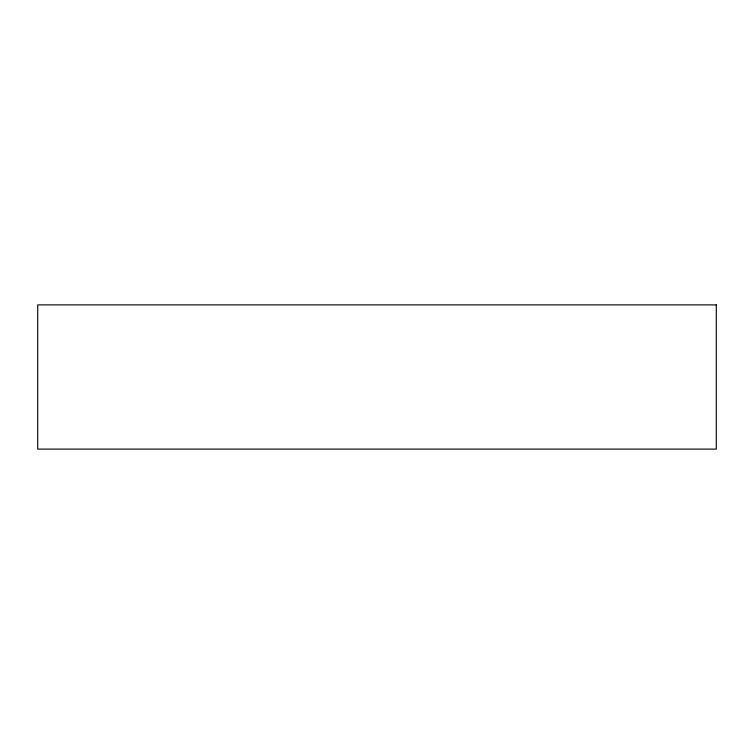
<?xml version="1.0" encoding="UTF-8"?>
<svg xmlns="http://www.w3.org/2000/svg" width="754" height="754" viewBox="0 0 754 754"><rect width="100%" height="100%" fill="white"/><g stroke="black" fill="none" stroke-linecap="round" stroke-linejoin="round"><path stroke-width="1.13" d="M716.3 304.889L37.7 304.889L37.7 449.111L716.3 449.111L716.3 304.889"/></g></svg>
